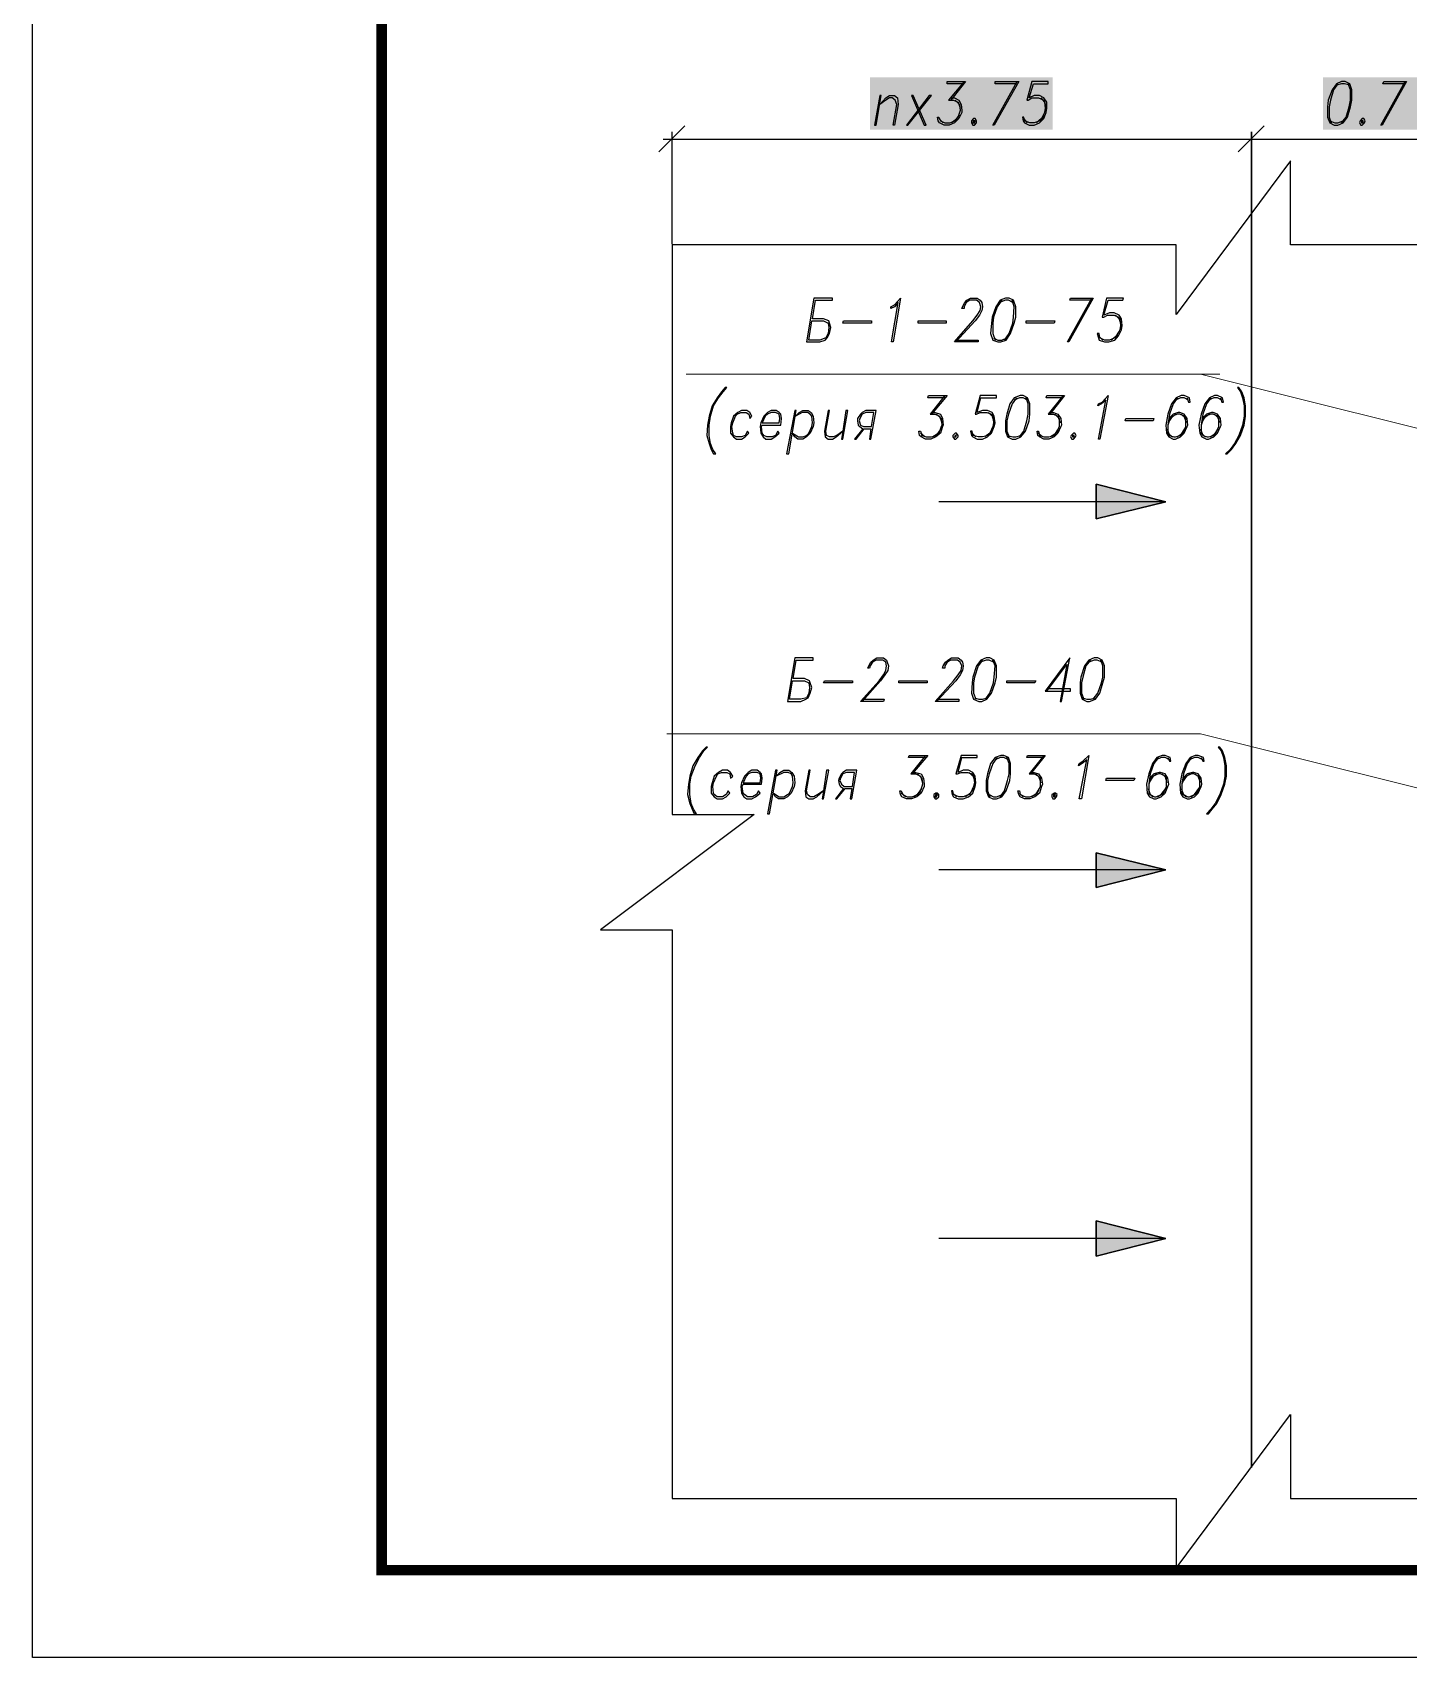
# Model space of a CAD drawing. Header units: millimetres. Extents: x 4241 to 6572, y 870 to 1291.
# Drawn here: x 4819.1 to 4897.9, y 870.7 to 963.8 of the extents above; entities that cross this region are included whole.
import ezdxf
from ezdxf.enums import TextEntityAlignment as Align

# ---------------------------------------------------------------- set-up
doc = ezdxf.new("R2010")
doc.units = ezdxf.units.MM
doc.layers.add('_Штамп_рамка', color=7, linetype='Continuous')
doc.layers.add('PDF _0', color=7, linetype='Continuous')
doc.styles.add('Romans_2.5', font='romans.shx', dxfattribs={"width": 0.75, "height": 2.5})

# ---------------------------------------------------------------- blocks, each defined once
blk = doc.blocks.new('*U779')
blk.add_lwpolyline([(0, 0), (0, 420), (1189, 420), (1189, 0), (0, 0)])
at = {"const_width": 0.6}
blk.add_lwpolyline([(20, 5), (20, 415), (1184, 415), (1184, 5), (20, 5)], dxfattribs=at)
at = {"style": 'Romans_2.5', "width": 0.75}
blk.add_attdef('ФОРМАТ', text='', height=2.5, dxfattribs=at).set_placement((1149, 2.5), align=Align.MIDDLE_LEFT)

msp = doc.modelspace()

# ---------------------------------------------------------------- linework, layer by layer
at = {"layer": 'PDF _0', "color": 5, "lineweight": 25}
for points in [[(4867.3791, 958.4601), (4867.6754, 960.1535), (4867.5907, 960.1535), (4867.2944, 958.4601)], [(4868.4374, 958.4601), (4868.3528, 958.4601), (4868.5644, 959.6454), (4868.4798, 959.8995), (4868.3104, 960.0265), (4868.1411, 960.0265), (4867.9294, 959.8995), (4867.5907, 959.6454), (4867.9294, 960.0265), (4868.1411, 960.1535), (4868.4374, 960.1535), (4868.6068, 960.0265), (4868.6491, 959.6454)], [(4869.1148, 958.4601), (4869.1994, 958.4601), (4870.5542, 960.1535), (4870.4272, 960.1535)], [(4870.2578, 958.4601), (4869.4958, 960.1535), (4869.4111, 960.1535), (4870.1308, 958.4601)], [(4894.05, 960.9578), (4893.7536, 960.8308), (4893.4996, 960.4921), (4893.288, 959.8995), (4893.2456, 959.5184), (4893.2456, 958.9258), (4893.3726, 958.5871), (4893.6266, 958.4601), (4893.8383, 958.4601), (4894.1346, 958.5871), (4894.3887, 958.9258), (4894.558, 959.5184), (4894.6427, 959.8995), (4894.6427, 960.4921), (4894.5157, 960.8308), (4894.2617, 960.9578)], [(4872.9672, 958.8411), (4872.8402, 958.7141), (4872.8402, 958.5871), (4872.9249, 958.4601), (4873.0096, 958.4601), (4873.1366, 958.5871), (4873.1366, 958.7141), (4873.0519, 958.8411)], [(4872.9672, 958.7141), (4872.9249, 958.5871), (4873.0096, 958.5871), (4873.0519, 958.7141)], [(4888.1231, 956.936), (4889.6048, 958.4177)], [(4895.2354, 958.8411), (4895.1083, 958.7141), (4895.066, 958.5871), (4895.1507, 958.4601), (4895.2354, 958.4601), (4895.3624, 958.5871), (4895.4047, 958.7141), (4895.32, 958.8411)], [(4895.193, 958.7141), (4895.193, 958.5871), (4895.2777, 958.5871), (4895.2777, 958.7141)], [(4888.8851, 958.0791), (4888.8851, 953.4222)]]:
    msp.add_lwpolyline(points, close=True, dxfattribs=at)
for points in [[(4872.3746, 960.8308), (4871.4432, 960.8308), (4871.4432, 960.9578), (4872.5016, 960.9578), (4871.6549, 959.8995)], [(4872.4169, 960.9578), (4871.5279, 959.8995), (4871.8242, 959.8995), (4872.0782, 959.7725), (4872.2052, 959.4338)], [(4875.4227, 960.8308), (4874.195, 960.8308), (4874.195, 960.9578), (4875.5497, 960.9578), (4874.1526, 958.4601), (4874.068, 958.4601), (4875.465, 960.9578)], [(4877.0314, 959.0528), (4876.7774, 958.7141), (4876.4387, 958.5871), (4876.1847, 958.5871), (4875.8883, 958.7141), (4875.846, 958.9258), (4875.7613, 958.9258), (4875.8037, 958.7141), (4875.8883, 958.5871), (4876.1424, 958.4601), (4876.4387, 958.4601), (4876.735, 958.5871), (4876.9891, 958.8411), (4877.1161, 959.1798), (4877.1584, 959.4338), (4877.1584, 959.7725), (4876.9891, 960.0265), (4876.735, 960.1535), (4876.4387, 960.1535), (4876.1424, 960.0265), (4876.3964, 960.8308), (4877.2431, 960.8308), (4877.2431, 960.9578), (4876.3117, 960.9578), (4876.0154, 959.8995), (4876.1, 959.8995), (4876.3117, 960.0265), (4876.6927, 960.0265), (4876.9891, 959.8995), (4877.1161, 959.5184)], [(4893.8383, 960.8308), (4893.5843, 960.4921), (4893.415, 959.8995), (4893.3303, 959.5184), (4893.3303, 958.9258), (4893.4573, 958.5871)], [(4894.5157, 960.7462), (4894.2193, 960.8308), (4894.05, 960.8308), (4893.7536, 960.7462)], [(4894.05, 958.5871), (4894.304, 958.9258), (4894.4733, 959.5184), (4894.558, 959.8995), (4894.558, 960.4921), (4894.431, 960.8308)], [(4897.6484, 960.8308), (4896.4207, 960.8308), (4896.4631, 960.9578), (4897.7754, 960.9578), (4896.3784, 958.4601), (4896.2937, 958.4601), (4897.6908, 960.9578)], [(4871.6549, 960.0265), (4871.8665, 960.0265), (4872.1206, 959.8995), (4872.2476, 959.6454), (4872.2899, 959.3068), (4872.2899, 959.1798), (4872.1206, 958.8411), (4871.8665, 958.5871), (4871.5702, 958.4601), (4871.2739, 958.4601), (4871.0198, 958.5871), (4870.9352, 958.7141), (4870.8928, 958.9258), (4870.9775, 958.9258), (4871.0622, 958.7141), (4871.3162, 958.5871), (4871.6125, 958.5871), (4871.9089, 958.7141), (4872.1629, 959.0528)], [(4871.9089, 959.8995), (4872.1629, 959.6454), (4872.2052, 959.3068), (4872.1629, 959.1798), (4872.0359, 958.8411), (4871.6972, 958.5871)], [(4876.8197, 960.0265), (4877.0314, 959.7725), (4877.0737, 959.4338), (4877.0314, 959.1798), (4876.862, 958.8411), (4876.5657, 958.5871)], [(4856.4143, 958.4177), (4854.9326, 956.936)], [(4871.2315, 958.5871), (4870.9775, 958.8411)], [(4876.0577, 958.5871), (4875.846, 958.8411)], [(4893.3726, 958.7141), (4893.669, 958.5871), (4893.8383, 958.5871), (4894.1346, 958.7141)], [(4855.1866, 957.6557), (4889.3508, 957.6557)], [(4855.6946, 951.6442), (4855.6946, 958.0791)], [(4888.3771, 957.6557), (4904.3797, 957.6557)]]:
    msp.add_lwpolyline(points, dxfattribs=at)
at = {"layer": 'PDF _0', "lineweight": 25}
for points in [[(5039.978, 951.6018), (4891.1289, 951.6018), (4891.1289, 956.428), (4884.567, 947.6224), (4884.567, 951.6018), (4855.6946, 951.6018), (4855.6946, 918.9617), (4860.3938, 918.9617), (4851.5882, 912.3575), (4855.6946, 912.3575), (4855.6946, 879.7597), (4884.567, 879.7597), (4884.567, 875.7802), (4891.1289, 884.5858), (4891.1289, 879.7597), (5039.978, 879.7597), (5039.978, 912.3575), (5035.9139, 912.3575), (5044.6772, 918.9617), (5039.978, 918.9617)], [(4863.9076, 948.4267), (4864.8813, 948.4267), (4864.8813, 948.5537), (4863.8229, 948.5537), (4863.3996, 946.056), (4864.1616, 946.056), (4864.458, 946.1406), (4864.585, 946.2677), (4864.712, 946.5217), (4864.7966, 946.8603), (4864.712, 947.1143), (4864.6696, 947.2414), (4864.3733, 947.3684), (4863.7383, 947.3684)], [(4868.3528, 946.056), (4868.2681, 946.056), (4868.6491, 948.2997), (4868.4374, 948.0457), (4868.2257, 947.961), (4868.2257, 948.0457), (4868.4374, 948.1727), (4868.7761, 948.5537)], [(4874.7876, 948.5537), (4874.4913, 948.4267), (4874.2373, 948.0457), (4874.0256, 947.453), (4873.9833, 947.1143), (4873.9409, 946.5217), (4874.068, 946.1406), (4874.3643, 946.056), (4874.5336, 946.056), (4874.83, 946.1406), (4875.084, 946.5217), (4875.2957, 947.1143), (4875.3803, 947.453), (4875.3803, 948.0457), (4875.2533, 948.4267), (4874.9993, 948.5537)], [(4863.6959, 947.2414), (4864.3733, 947.2414), (4864.6273, 947.1143), (4864.6696, 946.8603), (4864.6273, 946.5217), (4864.5003, 946.2677), (4864.1616, 946.1406), (4863.5266, 946.1406)], [(4867.125, 947.1143), (4865.474, 947.1143), (4865.5163, 947.2414), (4867.125, 947.2414)], [(4871.4009, 947.1143), (4869.7921, 947.1143), (4869.7921, 947.2414), (4871.4009, 947.2414)], [(4877.5817, 947.1143), (4875.973, 947.1143), (4875.973, 947.2414), (4877.6241, 947.2414)], [(4858.1924, 939.6211), (4858.0231, 939.8751), (4857.8961, 940.2138), (4857.8114, 940.6795), (4857.8114, 941.2721), (4857.8961, 941.7802), (4858.0654, 942.3728), (4858.3617, 942.8385), (4858.6157, 943.1772), (4858.8274, 943.4312), (4858.7428, 943.4312), (4858.5311, 943.1772), (4858.2771, 942.8385), (4857.9807, 942.3728), (4857.8114, 941.7802), (4857.7267, 941.2721), (4857.6844, 940.6795), (4857.8114, 940.2138), (4857.9384, 939.8751), (4858.0654, 939.6211)], [(4887.4881, 939.6211), (4887.7421, 939.8751), (4887.9961, 940.2138), (4888.2501, 940.6795), (4888.4618, 941.2721), (4888.5465, 941.7802), (4888.5465, 942.3728), (4888.4618, 942.8385), (4888.3348, 943.1772), (4888.1654, 943.4312), (4888.0808, 943.4312), (4888.2501, 943.1772), (4888.3771, 942.8385), (4888.4618, 942.3728), (4888.4618, 941.7802), (4888.3771, 941.2721), (4888.1654, 940.6795), (4887.9114, 940.2138), (4887.6574, 939.8751), (4887.4034, 939.6211)], [(4875.6343, 942.9655), (4875.2957, 942.8385), (4875.0417, 942.4999), (4874.8723, 941.9072), (4874.7876, 941.5262), (4874.7876, 940.9335), (4874.9146, 940.5948), (4875.1687, 940.4678), (4875.3803, 940.4678), (4875.6767, 940.5948), (4875.9307, 940.9335), (4876.1424, 941.5262), (4876.1847, 941.9072), (4876.1847, 942.4999), (4876.0577, 942.8385), (4875.8037, 942.9655)], [(4880.2065, 940.4678), (4880.1218, 940.4678), (4880.5452, 942.7115), (4880.2912, 942.4999), (4880.0795, 942.3728), (4880.1218, 942.4999), (4880.3335, 942.5845), (4880.6722, 942.9655)], [(4860.0975, 940.8065), (4860.0128, 940.9335), (4859.8858, 940.6795), (4859.6741, 940.5948), (4859.3778, 940.5948), (4859.2084, 940.6795), (4859.1661, 940.8065), (4859.1238, 941.1875), (4859.1661, 941.3991), (4859.3354, 941.7802), (4859.4201, 941.9072), (4859.6318, 941.9918), (4859.9281, 941.9918), (4860.0975, 941.9072), (4860.1398, 941.6532), (4860.2668, 941.7802), (4860.1398, 941.9918), (4859.9705, 942.1188), (4859.6741, 942.1188), (4859.4624, 941.9918), (4859.2084, 941.7802), (4859.0814, 941.3991), (4859.0391, 941.1875), (4859.0391, 940.8065), (4859.2084, 940.5948), (4859.3778, 940.4678), (4859.6741, 940.4678), (4859.8858, 940.5948)], [(4860.8595, 941.2721), (4861.9179, 941.2721), (4861.9602, 941.6532), (4861.9179, 941.9072), (4861.8332, 941.9918), (4861.6639, 942.1188), (4861.3675, 942.1188), (4861.1558, 941.9918), (4860.9442, 941.7802), (4860.7748, 941.3991), (4860.7325, 941.1875), (4860.7748, 940.8065), (4860.9018, 940.5948), (4861.0712, 940.4678), (4861.3675, 940.4678), (4861.5792, 940.5948), (4861.8332, 940.8065), (4861.7485, 940.9335), (4861.6215, 940.6795), (4861.4098, 940.5948), (4861.1135, 940.5948), (4860.9442, 940.6795), (4860.8595, 940.8065), (4860.8172, 941.1875)], [(4861.8332, 941.3991), (4861.8755, 941.6532), (4861.8332, 941.9072), (4861.6215, 941.9918), (4861.3675, 941.9918), (4861.1558, 941.9072), (4861.0288, 941.7802), (4860.8595, 941.3991)], [(4862.3835, 939.6211), (4862.8069, 942.1188), (4862.7222, 942.1188), (4862.2565, 939.6211)], [(4862.5952, 940.8065), (4862.9339, 940.5948), (4863.1879, 940.5948), (4863.3996, 940.6795), (4863.5266, 940.8065), (4863.6959, 941.1875), (4863.7383, 941.3991), (4863.6959, 941.7802), (4863.6113, 941.9072), (4863.4419, 941.9918), (4863.1456, 941.9918), (4862.7646, 941.7802), (4862.9762, 941.9918), (4863.1879, 942.1188), (4863.4843, 942.1188), (4863.6536, 941.9918), (4863.7806, 941.7802), (4863.8229, 941.3991), (4863.7806, 941.1875), (4863.6113, 940.8065), (4863.3996, 940.5948), (4863.1879, 940.4678), (4862.8916, 940.4678), (4862.7222, 940.5948)], [(4865.474, 940.9335), (4865.1353, 940.6795), (4864.9236, 940.5948), (4864.712, 940.5948), (4864.5426, 940.6795), (4864.5003, 940.9335), (4864.712, 942.1188), (4864.6273, 942.1188), (4864.4156, 940.9335), (4864.458, 940.5948), (4864.6273, 940.4678), (4864.8813, 940.4678), (4865.093, 940.5948), (4865.474, 940.9335), (4865.3893, 940.4678), (4865.474, 940.4678), (4865.7703, 942.1188), (4865.6433, 942.1188)], [(4866.7017, 941.0605), (4867.0827, 941.0605), (4866.998, 940.4678), (4867.0827, 940.4678), (4867.3791, 942.1188), (4866.7864, 942.1188), (4866.5747, 941.9918), (4866.49, 941.9072), (4866.3207, 941.6532), (4866.3207, 941.5262), (4866.363, 941.2721), (4866.4477, 941.1875), (4866.617, 941.0605), (4866.1513, 940.4678), (4866.236, 940.4678)], [(4867.125, 941.1875), (4867.252, 941.9918), (4866.7864, 941.9918), (4866.5747, 941.9072), (4866.4477, 941.6532), (4866.4054, 941.5262), (4866.49, 941.2721), (4866.6594, 941.1875)], [(4883.2546, 941.5262), (4881.6459, 941.5262), (4881.6882, 941.6532), (4883.2969, 941.6532)], [(4871.9089, 940.8065), (4871.7819, 940.6795), (4871.7819, 940.5948), (4871.8665, 940.4678), (4871.9512, 940.4678), (4872.0782, 940.5948), (4872.0782, 940.6795), (4871.9935, 940.8065)], [(4871.9089, 940.6795), (4871.8665, 940.5948), (4871.9512, 940.5948), (4871.9935, 940.6795)], [(4878.6824, 940.8065), (4878.5554, 940.6795), (4878.5131, 940.5948), (4878.5978, 940.4678), (4878.6824, 940.4678), (4878.8094, 940.5948), (4878.8518, 940.6795), (4878.7671, 940.8065)], [(4878.6401, 940.6795), (4878.6401, 940.5948), (4878.7248, 940.5948), (4878.7248, 940.6795)], [(4883.9743, 936.8693), (4879.9948, 937.8854), (4879.9948, 935.8956)], [(4862.8069, 927.8097), (4863.7806, 927.8097), (4863.7806, 927.9367), (4862.7222, 927.9367), (4862.2989, 925.4389), (4863.0609, 925.4389), (4863.3572, 925.5659), (4863.4843, 925.6506), (4863.6113, 925.9046), (4863.6959, 926.2433), (4863.6113, 926.4973), (4863.5689, 926.6243), (4863.2726, 926.7513), (4862.6376, 926.7513)], [(4873.6869, 927.9367), (4873.3906, 927.8097), (4873.1366, 927.471), (4872.9249, 926.836), (4872.8826, 926.4973), (4872.8402, 925.9046), (4872.9672, 925.5659), (4873.2636, 925.4389), (4873.4329, 925.4389), (4873.7293, 925.5659), (4873.9833, 925.9046), (4874.195, 926.4973), (4874.2796, 926.836), (4874.2796, 927.471), (4874.1526, 927.8097), (4873.8986, 927.9367)], [(4879.8678, 927.9367), (4879.5715, 927.8097), (4879.3175, 927.471), (4879.1058, 926.836), (4879.0635, 926.4973), (4879.0635, 925.9046), (4879.1905, 925.5659), (4879.4445, 925.4389), (4879.6138, 925.4389), (4879.9525, 925.5659), (4880.2065, 925.9046), (4880.3758, 926.4973), (4880.4605, 926.836), (4880.4605, 927.471), (4880.3335, 927.8097), (4880.0795, 927.9367)], [(4862.5952, 926.6243), (4863.2726, 926.6243), (4863.5266, 926.4973), (4863.5689, 926.2433), (4863.5266, 925.9046), (4863.3996, 925.6506), (4863.0609, 925.5659), (4862.4259, 925.5659)], [(4866.0243, 926.4973), (4864.3733, 926.4973), (4864.4156, 926.6243), (4866.0243, 926.6243)], [(4870.3002, 926.4973), (4868.6914, 926.4973), (4868.6914, 926.6243), (4870.3002, 926.6243)], [(4876.481, 926.4973), (4874.8723, 926.4973), (4874.8723, 926.6243), (4876.5234, 926.6243)], [(4857.0917, 919.004), (4856.9224, 919.258), (4856.7954, 919.5967), (4856.7107, 920.1047), (4856.7107, 920.6974), (4856.7954, 921.1631), (4857.007, 921.7558), (4857.261, 922.2215), (4857.515, 922.6025), (4857.7267, 922.8142), (4857.642, 922.8142), (4857.4304, 922.6025), (4857.1764, 922.2215), (4856.88, 921.7558), (4856.7107, 921.1631), (4856.626, 920.6974), (4856.5837, 920.1047), (4856.7107, 919.5967), (4856.8377, 919.258), (4856.9647, 919.004)], [(4874.5336, 922.3485), (4874.195, 922.2215), (4873.9409, 921.8828), (4873.7716, 921.2901), (4873.6869, 920.9091), (4873.6869, 920.3164), (4873.8139, 919.9777), (4874.068, 919.8507), (4874.2796, 919.8507), (4874.576, 919.9777), (4874.83, 920.3164), (4875.0417, 920.9091), (4875.084, 921.2901), (4875.084, 921.8828), (4874.957, 922.2215), (4874.703, 922.3485)], [(4879.1481, 919.8507), (4879.0211, 919.8507), (4879.4445, 922.0945), (4879.1905, 921.8828), (4878.9788, 921.7558), (4879.0211, 921.8828), (4879.2328, 922.0098), (4879.5715, 922.3485)], [(4886.4297, 919.004), (4886.6414, 919.258), (4886.8954, 919.5967), (4887.1494, 920.1047), (4887.3611, 920.6974), (4887.4457, 921.1631), (4887.4457, 921.7558), (4887.3611, 922.2215), (4887.2341, 922.6025), (4887.0647, 922.8142), (4886.9801, 922.8142), (4887.1494, 922.6025), (4887.2764, 922.2215), (4887.3611, 921.7558), (4887.3611, 921.1631), (4887.2764, 920.6974), (4887.0647, 920.1047), (4886.8107, 919.5967), (4886.5567, 919.258), (4886.3027, 919.004)], [(4858.9968, 920.1894), (4858.9121, 920.3164), (4858.7851, 920.1047), (4858.5734, 919.9777), (4858.2771, 919.9777), (4858.1077, 920.1047), (4858.0654, 920.1894), (4858.0231, 920.5704), (4858.0654, 920.7821), (4858.2347, 921.1631), (4858.3194, 921.2901), (4858.5311, 921.3748), (4858.8274, 921.3748), (4858.9968, 921.2901), (4859.0391, 921.0361), (4859.1661, 921.1631), (4859.0391, 921.3748), (4858.8698, 921.5018), (4858.5734, 921.5018), (4858.3617, 921.3748), (4858.1077, 921.1631), (4857.9807, 920.7821), (4857.9384, 920.5704), (4857.9384, 920.1894), (4858.1077, 919.9777), (4858.2771, 919.8507), (4858.5734, 919.8507), (4858.7851, 919.9777)], [(4859.7588, 920.6974), (4860.8172, 920.6974), (4860.8595, 921.0361), (4860.8172, 921.2901), (4860.7325, 921.3748), (4860.5631, 921.5018), (4860.2668, 921.5018), (4860.0551, 921.3748), (4859.8435, 921.1631), (4859.6741, 920.7821), (4859.6318, 920.5704), (4859.6741, 920.1894), (4859.8011, 919.9777), (4859.9705, 919.8507), (4860.2668, 919.8507), (4860.4785, 919.9777), (4860.7325, 920.1894), (4860.6478, 920.3164), (4860.5208, 920.1047), (4860.3091, 919.9777), (4860.0128, 919.9777), (4859.8435, 920.1047), (4859.7588, 920.1894), (4859.7165, 920.5704)], [(4860.7325, 920.7821), (4860.7748, 921.0361), (4860.7325, 921.2901), (4860.5631, 921.3748), (4860.2668, 921.3748), (4860.0551, 921.2901), (4859.9281, 921.1631), (4859.7588, 920.7821)], [(4861.2828, 919.004), (4861.7062, 921.5018), (4861.6215, 921.5018), (4861.1558, 919.004)], [(4861.4945, 920.1894), (4861.8332, 919.9777), (4862.0872, 919.9777), (4862.2989, 920.1047), (4862.4259, 920.1894), (4862.5952, 920.5704), (4862.6376, 920.7821), (4862.5952, 921.1631), (4862.5106, 921.2901), (4862.3412, 921.3748), (4862.0872, 921.3748), (4861.6639, 921.1631), (4861.8755, 921.3748), (4862.0872, 921.5018), (4862.3835, 921.5018), (4862.5529, 921.3748), (4862.6799, 921.1631), (4862.7222, 920.7821), (4862.6799, 920.5704), (4862.5106, 920.1894), (4862.2989, 919.9777), (4862.0872, 919.8507), (4861.7909, 919.8507), (4861.6215, 919.9777)], [(4864.3733, 920.3164), (4864.0346, 920.1047), (4863.8229, 919.9777), (4863.6113, 919.9777), (4863.4419, 920.1047), (4863.3996, 920.3164), (4863.6113, 921.5018), (4863.5266, 921.5018), (4863.3149, 920.3164), (4863.3572, 919.9777), (4863.5266, 919.8507), (4863.7806, 919.8507), (4863.9923, 919.9777), (4864.3733, 920.3164), (4864.2886, 919.8507), (4864.3733, 919.8507), (4864.6696, 921.5018), (4864.5426, 921.5018)], [(4865.601, 920.4434), (4865.982, 920.4434), (4865.8973, 919.8507), (4865.982, 919.8507), (4866.2783, 921.5018), (4865.6857, 921.5018), (4865.474, 921.3748), (4865.3893, 921.2901), (4865.2623, 921.0361), (4865.22, 920.9091), (4865.2623, 920.6974), (4865.347, 920.5704), (4865.5163, 920.4434), (4865.0506, 919.8507), (4865.1353, 919.8507)], [(4866.0243, 920.5704), (4866.1513, 921.3748), (4865.6857, 921.3748), (4865.474, 921.2901), (4865.347, 921.0361), (4865.3046, 920.9091), (4865.3893, 920.6974), (4865.5587, 920.5704)], [(4882.1539, 920.9091), (4880.5452, 920.9091), (4880.5875, 921.0361), (4882.1962, 921.0361)], [(4870.8082, 920.1894), (4870.6812, 920.1047), (4870.6812, 919.9777), (4870.7658, 919.8507), (4870.8505, 919.8507), (4870.9775, 919.9777), (4870.9775, 920.1047), (4870.8928, 920.1894)], [(4870.8082, 920.1047), (4870.7658, 919.9777), (4870.8505, 919.9777), (4870.8928, 920.1047)], [(4877.5817, 920.1894), (4877.4547, 920.1047), (4877.4547, 919.9777), (4877.4971, 919.8507), (4877.6241, 919.8507), (4877.7087, 919.9777), (4877.7511, 920.1047), (4877.6664, 920.1894)], [(4877.5394, 920.1047), (4877.5394, 919.9777), (4877.6241, 919.9777), (4877.6664, 920.1047)], [(4883.9743, 915.7866), (4879.9948, 916.7603), (4879.9948, 914.7706)], [(4883.9743, 894.6615), (4879.9948, 895.6776), (4879.9948, 893.6455)]]:
    msp.add_lwpolyline(points, close=True, dxfattribs=at)
at = {"layer": 'PDF _0', "lineweight": 30}
msp.add_lwpolyline([(4888.8851, 953.3799), (4888.8851, 881.5377)], dxfattribs=at)
at = {"layer": 'PDF _0', "lineweight": 25}
for points in [[(4871.9935, 946.1406), (4873.2213, 946.1406), (4873.2213, 946.056), (4871.8665, 946.056), (4872.9249, 947.2414), (4873.1789, 947.58), (4873.3483, 947.834), (4873.3906, 948.0457), (4873.3059, 948.2997), (4873.1366, 948.4267), (4872.7556, 948.4267), (4872.5439, 948.2997), (4872.4169, 948.0457), (4872.4169, 947.961), (4872.2899, 947.961), (4872.3322, 948.0457), (4872.4592, 948.2997), (4872.5862, 948.4267), (4872.7979, 948.5537), (4873.1789, 948.5537), (4873.3483, 948.4267), (4873.4329, 948.2997), (4873.4753, 948.0457), (4873.4329, 947.834), (4873.3059, 947.58), (4873.0519, 947.2414), (4871.9512, 946.056)], [(4874.576, 948.4267), (4874.322, 948.0457), (4874.1103, 947.453), (4874.068, 947.1143), (4874.068, 946.5217), (4874.195, 946.1406)], [(4875.211, 948.2997), (4874.957, 948.4267), (4874.7876, 948.4267), (4874.449, 948.2997)], [(4874.7453, 946.1406), (4874.9993, 946.5217), (4875.211, 947.1143), (4875.2533, 947.453), (4875.2957, 948.0457), (4875.1687, 948.4267)], [(4879.7408, 948.4267), (4878.4708, 948.4267), (4878.5131, 948.5537), (4879.8255, 948.5537), (4878.4284, 946.056), (4878.3438, 946.056), (4879.7408, 948.5537)], [(4881.3072, 946.6487), (4881.0532, 946.2677), (4880.7568, 946.1406), (4880.4605, 946.1406), (4880.2065, 946.2677), (4880.1642, 946.5217), (4880.0372, 946.5217), (4880.1218, 946.2677), (4880.1642, 946.1406), (4880.4605, 946.056), (4880.7145, 946.056), (4881.0532, 946.1406), (4881.2649, 946.3947), (4881.4342, 946.7333), (4881.4765, 946.9873), (4881.4342, 947.3684), (4881.3072, 947.58), (4881.0109, 947.707), (4880.7568, 947.707), (4880.4182, 947.58), (4880.6722, 948.4267), (4881.5189, 948.4267), (4881.5612, 948.5537), (4880.5875, 948.5537), (4880.3335, 947.453), (4880.4182, 947.453), (4880.6298, 947.58), (4881.0109, 947.58), (4881.2649, 947.453), (4881.3919, 947.1143)], [(4881.0955, 947.58), (4881.3495, 947.3684), (4881.3919, 946.9873), (4881.3495, 946.7333), (4881.1802, 946.3947), (4880.8415, 946.1406)], [(4874.1103, 946.2677), (4874.3643, 946.1406), (4874.576, 946.1406), (4874.8723, 946.2677)], [(4880.3758, 946.1406), (4880.1218, 946.3947)], [(4871.3162, 942.8385), (4870.3425, 942.8385), (4870.3848, 942.9655), (4871.4432, 942.9655), (4870.5542, 941.9072)], [(4871.3162, 942.9655), (4870.4695, 941.9072), (4870.7658, 941.9072), (4871.0198, 941.7802), (4871.1468, 941.3991)], [(4874.0256, 941.0605), (4873.8139, 940.6795), (4873.4753, 940.5948), (4873.2213, 940.5948), (4872.9249, 940.6795), (4872.8826, 940.9335), (4872.7979, 940.9335), (4872.8402, 940.6795), (4872.9249, 940.5948), (4873.1789, 940.4678), (4873.4753, 940.4678), (4873.7716, 940.5948), (4873.9833, 940.8065), (4874.1526, 941.1875), (4874.195, 941.3991), (4874.1526, 941.7802), (4874.0256, 941.9918), (4873.7716, 942.1188), (4873.4753, 942.1188), (4873.1789, 941.9918), (4873.3906, 942.8385), (4874.2796, 942.8385), (4874.2796, 942.9655), (4873.3483, 942.9655), (4873.0519, 941.9072), (4873.1366, 941.9072), (4873.3483, 941.9918), (4873.7293, 941.9918), (4873.9833, 941.9072), (4874.1103, 941.5262)], [(4875.4227, 942.8385), (4875.1687, 942.4999), (4874.957, 941.9072), (4874.8723, 941.5262), (4874.8723, 940.9335), (4874.9993, 940.5948)], [(4876.0577, 942.7115), (4875.8037, 942.8385), (4875.592, 942.8385), (4875.2957, 942.7115)], [(4875.592, 940.5948), (4875.846, 940.9335), (4876.0154, 941.5262), (4876.1, 941.9072), (4876.1, 942.4999), (4875.973, 942.8385)], [(4878.0898, 942.8385), (4877.1161, 942.8385), (4877.1584, 942.9655), (4878.1744, 942.9655), (4877.3277, 941.9072)], [(4878.0898, 942.9655), (4877.2431, 941.9072), (4877.5394, 941.9072), (4877.7934, 941.7802), (4877.9204, 941.3991)], [(4885.202, 942.8385), (4885.2867, 942.5845), (4885.3713, 942.5845), (4885.329, 942.8385), (4885.0327, 942.9655), (4884.8633, 942.9655), (4884.567, 942.8385), (4884.313, 942.4999), (4884.1013, 941.9072), (4883.9743, 941.2721), (4884.0166, 940.8065), (4884.1436, 940.5948), (4884.3976, 940.4678), (4884.5246, 940.4678), (4884.821, 940.5948), (4885.0327, 940.8065), (4885.202, 941.1875), (4885.2443, 941.2721), (4885.202, 941.6532), (4885.0327, 941.9072), (4884.7787, 941.9918), (4884.694, 941.9918), (4884.3976, 941.9072), (4884.1436, 941.6532)], [(4884.6517, 942.8385), (4884.3976, 942.4999), (4884.186, 941.9072), (4884.1013, 941.2721), (4884.1013, 940.8065), (4884.3553, 940.5948)], [(4885.2867, 942.7115), (4885.0327, 942.8385), (4884.821, 942.8385), (4884.5246, 942.7115)], [(4887.1071, 942.8385), (4887.1917, 942.5845), (4887.2764, 942.5845), (4887.2341, 942.8385), (4886.9377, 942.9655), (4886.7684, 942.9655), (4886.472, 942.8385), (4886.218, 942.4999), (4886.0064, 941.9072), (4885.8794, 941.2721), (4885.9217, 940.8065), (4886.0487, 940.5948), (4886.3027, 940.4678), (4886.4297, 940.4678), (4886.7261, 940.5948), (4886.9377, 940.8065), (4887.1071, 941.1875), (4887.1494, 941.2721), (4887.1071, 941.6532), (4886.9377, 941.9072), (4886.6837, 941.9918), (4886.5991, 941.9918), (4886.3027, 941.9072), (4886.0487, 941.6532)], [(4886.5567, 942.8385), (4886.3027, 942.4999), (4886.091, 941.9072), (4886.0064, 941.2721), (4886.0064, 940.8065), (4886.2604, 940.5948)], [(4887.1917, 942.7115), (4886.9377, 942.8385), (4886.7261, 942.8385), (4886.4297, 942.7115)], [(4870.5965, 941.9918), (4870.7658, 941.9918), (4871.0622, 941.9072), (4871.1892, 941.6532), (4871.2315, 941.2721), (4871.1892, 941.1875), (4871.0622, 940.8065), (4870.8082, 940.5948), (4870.5118, 940.4678), (4870.2155, 940.4678), (4869.9615, 940.5948), (4869.8768, 940.6795), (4869.8345, 940.9335), (4869.9191, 940.9335), (4870.0038, 940.6795), (4870.2578, 940.5948), (4870.5542, 940.5948), (4870.8505, 940.6795), (4871.1045, 941.0605)], [(4870.8505, 941.9072), (4871.1045, 941.6532), (4871.1468, 941.2721), (4871.1045, 941.1875), (4870.9775, 940.8065), (4870.6388, 940.5948)], [(4873.8139, 941.9918), (4874.068, 941.7802), (4874.1103, 941.3991), (4874.068, 941.1875), (4873.8986, 940.8065), (4873.6023, 940.5948)], [(4877.3701, 941.9918), (4877.5394, 941.9918), (4877.7934, 941.9072), (4877.9628, 941.6532), (4878.0051, 941.2721), (4877.9628, 941.1875), (4877.7934, 940.8065), (4877.5817, 940.5948), (4877.2854, 940.4678), (4876.9891, 940.4678), (4876.735, 940.5948), (4876.6504, 940.6795), (4876.608, 940.9335), (4876.6927, 940.9335), (4876.735, 940.6795), (4876.9891, 940.5948), (4877.2854, 940.5948), (4877.5817, 940.6795), (4877.8357, 941.0605)], [(4877.6241, 941.9072), (4877.8781, 941.6532), (4877.8781, 941.2721), (4877.8781, 941.1875), (4877.7087, 940.8065), (4877.3701, 940.5948)], [(4885.1597, 941.3991), (4885.0327, 941.7802), (4884.7787, 941.9072), (4884.6517, 941.9072), (4884.3553, 941.7802), (4884.1013, 941.3991)], [(4884.567, 941.9072), (4884.2283, 941.6532), (4884.1013, 941.2721)], [(4884.6093, 940.5948), (4884.948, 940.8065), (4885.1173, 941.1875), (4885.1173, 941.2721), (4885.1173, 941.6532), (4884.8633, 941.9072)], [(4887.0647, 941.3991), (4886.9377, 941.7802), (4886.6837, 941.9072), (4886.5567, 941.9072), (4886.2604, 941.7802), (4886.0064, 941.3991)], [(4886.472, 941.9072), (4886.1334, 941.6532), (4886.0064, 941.2721)], [(4886.5144, 940.5948), (4886.8531, 940.8065), (4887.0224, 941.1875), (4887.0224, 941.2721), (4887.0224, 941.6532), (4886.7684, 941.9072)], [(4870.1731, 940.5948), (4869.9191, 940.8065)], [(4873.0943, 940.5948), (4872.8826, 940.8065)], [(4874.9146, 940.6795), (4875.211, 940.5948), (4875.3803, 940.5948), (4875.6767, 940.6795)], [(4876.9044, 940.5948), (4876.6504, 940.8065)], [(4884.059, 941.0605), (4884.186, 940.6795), (4884.44, 940.5948), (4884.5246, 940.5948), (4884.821, 940.6795), (4885.075, 941.0605)], [(4885.964, 941.0605), (4886.091, 940.6795), (4886.345, 940.5948), (4886.4297, 940.5948), (4886.7261, 940.6795), (4886.9801, 941.0605)], [(4879.9948, 935.8956), (4879.9948, 937.8854), (4883.9743, 936.8693), (4879.9948, 935.8956), (4879.9948, 937.8854), (4883.9743, 936.8693), (4870.9775, 936.8693)], [(4866.617, 925.5659), (4867.8447, 925.5659), (4867.8024, 925.4389), (4866.49, 925.4389), (4867.5484, 926.6243), (4867.8024, 926.963), (4867.9294, 927.217), (4867.9717, 927.471), (4867.9294, 927.6827), (4867.7601, 927.8097), (4867.3791, 927.8097), (4867.1674, 927.6827), (4867.0404, 927.471), (4866.998, 927.344), (4866.9134, 927.344), (4866.9557, 927.471), (4867.0827, 927.6827), (4867.2097, 927.8097), (4867.4214, 927.9367), (4867.8024, 927.9367), (4867.9717, 927.8097), (4868.0141, 927.6827), (4868.0987, 927.471), (4868.0564, 927.217), (4867.8871, 926.963), (4867.6331, 926.6243), (4866.5747, 925.4389)], [(4870.8928, 925.5659), (4872.1206, 925.5659), (4872.1206, 925.4389), (4870.7658, 925.4389), (4871.8242, 926.6243), (4872.0782, 926.963), (4872.2476, 927.217), (4872.2899, 927.471), (4872.2052, 927.6827), (4872.0359, 927.8097), (4871.6549, 927.8097), (4871.4432, 927.6827), (4871.3162, 927.471), (4871.3162, 927.344), (4871.1892, 927.344), (4871.2315, 927.471), (4871.3585, 927.6827), (4871.4855, 927.8097), (4871.6972, 927.9367), (4872.0782, 927.9367), (4872.2476, 927.8097), (4872.3322, 927.6827), (4872.3746, 927.471), (4872.3322, 927.217), (4872.2052, 926.963), (4871.9512, 926.6243), (4870.8505, 925.4389)], [(4873.4753, 927.8097), (4873.2213, 927.471), (4873.0096, 926.836), (4872.9672, 926.4973), (4872.9672, 925.9046), (4873.0943, 925.5659)], [(4874.1103, 927.6827), (4873.8563, 927.8097), (4873.6869, 927.8097), (4873.3483, 927.6827)], [(4873.6446, 925.5659), (4873.8986, 925.9046), (4874.1103, 926.4973), (4874.1526, 926.836), (4874.195, 927.471), (4874.068, 927.8097)], [(4877.1584, 926.0316), (4878.3014, 927.5557), (4877.9204, 925.4389), (4878.0051, 925.4389), (4878.4708, 927.9367), (4877.0737, 926.0316), (4878.5131, 926.0316), (4878.5131, 926.1586), (4877.2007, 926.1586)], [(4879.6561, 927.8097), (4879.4021, 927.471), (4879.2328, 926.836), (4879.1481, 926.4973), (4879.1481, 925.9046), (4879.2751, 925.5659)], [(4880.3335, 927.6827), (4880.0372, 927.8097), (4879.8678, 927.8097), (4879.5715, 927.6827)], [(4879.8255, 925.5659), (4880.0795, 925.9046), (4880.2912, 926.4973), (4880.3758, 926.836), (4880.3758, 927.471), (4880.2488, 927.8097)], [(4873.0096, 925.6506), (4873.2636, 925.5659), (4873.4753, 925.5659), (4873.7716, 925.6506)], [(4879.1905, 925.6506), (4879.4445, 925.5659), (4879.6561, 925.5659), (4879.9525, 925.6506)], [(4870.2155, 922.2215), (4869.2418, 922.2215), (4869.2841, 922.3485), (4870.3425, 922.3485), (4869.4535, 921.2901)], [(4870.2155, 922.3485), (4869.3688, 921.2901), (4869.6651, 921.2901), (4869.9191, 921.1631), (4870.0461, 920.7821)], [(4872.9672, 920.4434), (4872.7132, 920.1047), (4872.3746, 919.9777), (4872.1206, 919.9777), (4871.8242, 920.1047), (4871.7819, 920.3164), (4871.6972, 920.3164), (4871.7395, 920.1047), (4871.8242, 919.9777), (4872.0782, 919.8507), (4872.3746, 919.8507), (4872.6709, 919.9777), (4872.9249, 920.1894), (4873.0519, 920.5704), (4873.0943, 920.7821), (4873.0519, 921.1631), (4872.9249, 921.3748), (4872.6709, 921.5018), (4872.3746, 921.5018), (4872.0782, 921.3748), (4872.2899, 922.2215), (4873.1789, 922.2215), (4873.1789, 922.3485), (4872.2476, 922.3485), (4871.9512, 921.2901), (4872.0359, 921.2901), (4872.2476, 921.3748), (4872.6286, 921.3748), (4872.8826, 921.2901), (4873.0096, 920.9091)], [(4874.322, 922.2215), (4874.068, 921.8828), (4873.8563, 921.2901), (4873.7716, 920.9091), (4873.7716, 920.3164), (4873.8986, 919.9777)], [(4874.957, 922.0945), (4874.703, 922.2215), (4874.4913, 922.2215), (4874.195, 922.0945)], [(4874.4913, 919.9777), (4874.7453, 920.3164), (4874.9146, 920.9091), (4874.9993, 921.2901), (4874.9993, 921.8828), (4874.8723, 922.2215)], [(4876.9891, 922.2215), (4876.0154, 922.2215), (4876.0577, 922.3485), (4877.0737, 922.3485), (4876.227, 921.2901)], [(4876.9891, 922.3485), (4876.1424, 921.2901), (4876.4387, 921.2901), (4876.6927, 921.1631), (4876.8197, 920.7821)], [(4884.1013, 922.2215), (4884.186, 922.0098), (4884.2706, 922.0098), (4884.2283, 922.2215), (4883.932, 922.3485), (4883.7626, 922.3485), (4883.4663, 922.2215), (4883.2123, 921.8828), (4883.0006, 921.2901), (4882.8736, 920.6974), (4882.9159, 920.1894), (4883.0429, 919.9777), (4883.2969, 919.8507), (4883.4239, 919.8507), (4883.7203, 919.9777), (4883.932, 920.1894), (4884.1013, 920.5704), (4884.1436, 920.6974), (4884.1013, 921.0361), (4883.932, 921.2901), (4883.678, 921.3748), (4883.5933, 921.3748), (4883.2969, 921.2901), (4883.0429, 921.0361)], [(4883.5509, 922.2215), (4883.2969, 921.8828), (4883.0853, 921.2901), (4883.0006, 920.6974), (4883.0006, 920.1894), (4883.2546, 919.9777)], [(4884.186, 922.0945), (4883.932, 922.2215), (4883.7203, 922.2215), (4883.4239, 922.0945)], [(4886.0064, 922.2215), (4886.091, 922.0098), (4886.1757, 922.0098), (4886.1334, 922.2215), (4885.837, 922.3485), (4885.6677, 922.3485), (4885.3713, 922.2215), (4885.1173, 921.8828), (4884.9057, 921.2901), (4884.7787, 920.6974), (4884.821, 920.1894), (4884.948, 919.9777), (4885.202, 919.8507), (4885.329, 919.8507), (4885.6254, 919.9777), (4885.837, 920.1894), (4886.0064, 920.5704), (4886.0487, 920.6974), (4886.0064, 921.0361), (4885.837, 921.2901), (4885.583, 921.3748), (4885.4983, 921.3748), (4885.202, 921.2901), (4884.948, 921.0361)], [(4885.456, 922.2215), (4885.202, 921.8828), (4884.9903, 921.2901), (4884.9057, 920.6974), (4884.9057, 920.1894), (4885.1597, 919.9777)], [(4886.091, 922.0945), (4885.837, 922.2215), (4885.6254, 922.2215), (4885.329, 922.0945)], [(4869.4958, 921.3748), (4869.6651, 921.3748), (4869.9615, 921.2901), (4870.0885, 921.0361), (4870.1308, 920.6974), (4870.1308, 920.5704), (4869.9615, 920.1894), (4869.7075, 919.9777), (4869.4111, 919.8507), (4869.1148, 919.8507), (4868.8608, 919.9777), (4868.7761, 920.1047), (4868.7338, 920.3164), (4868.8184, 920.3164), (4868.9031, 920.1047), (4869.1571, 919.9777), (4869.4535, 919.9777), (4869.7498, 920.1047), (4870.0038, 920.4434)], [(4869.7498, 921.2901), (4870.0038, 921.0361), (4870.0461, 920.6974), (4870.0038, 920.5704), (4869.8768, 920.1894), (4869.5381, 919.9777)], [(4872.7132, 921.3748), (4872.9672, 921.1631), (4873.0096, 920.7821), (4872.9672, 920.5704), (4872.7979, 920.1894), (4872.5016, 919.9777)], [(4876.2694, 921.3748), (4876.4387, 921.3748), (4876.6927, 921.2901), (4876.862, 921.0361), (4876.9044, 920.6974), (4876.862, 920.5704), (4876.735, 920.1894), (4876.481, 919.9777), (4876.1847, 919.8507), (4875.8883, 919.8507), (4875.6343, 919.9777), (4875.5497, 920.1047), (4875.5073, 920.3164), (4875.592, 920.3164), (4875.6343, 920.1047), (4875.9307, 919.9777), (4876.1847, 919.9777), (4876.5234, 920.1047), (4876.735, 920.4434)], [(4876.5234, 921.2901), (4876.7774, 921.0361), (4876.7774, 920.6974), (4876.7774, 920.5704), (4876.608, 920.1894), (4876.3117, 919.9777)], [(4884.059, 920.7821), (4883.932, 921.1631), (4883.678, 921.2901), (4883.5509, 921.2901), (4883.2546, 921.1631), (4883.0006, 920.7821)], [(4883.4663, 921.2901), (4883.1276, 921.0361), (4883.0006, 920.6974)], [(4883.5086, 919.9777), (4883.8473, 920.1894), (4884.0166, 920.5704), (4884.0166, 920.6974), (4884.0166, 921.0361), (4883.7626, 921.2901)], [(4885.964, 920.7821), (4885.837, 921.1631), (4885.583, 921.2901), (4885.456, 921.2901), (4885.1597, 921.1631), (4884.9057, 920.7821)], [(4885.3713, 921.2901), (4885.0327, 921.0361), (4884.9057, 920.6974)], [(4885.4137, 919.9777), (4885.7524, 920.1894), (4885.9217, 920.5704), (4885.9217, 920.6974), (4885.9217, 921.0361), (4885.6677, 921.2901)], [(4869.0724, 919.9777), (4868.8184, 920.1894)], [(4871.9935, 919.9777), (4871.7819, 920.1894)], [(4873.8563, 920.1047), (4874.1103, 919.9777), (4874.2796, 919.9777), (4874.6183, 920.1047)], [(4875.8037, 919.9777), (4875.592, 920.1894)], [(4882.9583, 920.4434), (4883.0853, 920.1047), (4883.3393, 919.9777), (4883.4239, 919.9777), (4883.7203, 920.1047), (4883.9743, 920.4434)], [(4884.8633, 920.4434), (4884.9903, 920.1047), (4885.2443, 919.9777), (4885.329, 919.9777), (4885.6254, 920.1047), (4885.8794, 920.4434)], [(4879.9948, 914.7706), (4879.9948, 916.7603), (4883.9743, 915.7866), (4879.9948, 914.7706), (4879.9948, 916.7603), (4883.9743, 915.7866), (4870.9775, 915.7866)], [(4879.9948, 893.6455), (4879.9948, 895.6776), (4883.9743, 894.6615), (4879.9948, 893.6455), (4879.9948, 895.6776), (4883.9743, 894.6615), (4870.9775, 894.6615)]]:
    msp.add_lwpolyline(points, dxfattribs=at)
at = {"layer": 'PDF _0', "lineweight": 13}
for points in [[(4887.0647, 944.1932), (4856.499, 944.1932)], [(4885.964, 944.1932), (4903.787, 939.7481)], [(4903.787, 919.131), (4885.964, 923.5762), (4855.3983, 923.5762)]]:
    msp.add_lwpolyline(points, dxfattribs=at)
at = {"layer": 'PDF _0', "color": 7, "true_color": 0xffffff, "transparency": 33554559}
for points in [[(4867.0404, 961.2118), (4867.0404, 958.2061), (4877.4971, 961.2118)], [(4867.0404, 958.2061), (4877.4971, 961.2118), (4877.4971, 958.2061)], [(4892.9916, 961.2118), (4892.9916, 958.2061), (4899.7652, 961.2118)], [(4892.9916, 958.2061), (4899.7652, 961.2118), (4899.7652, 958.2061)]]:
    msp.add_solid(points, dxfattribs=at)
at = {"layer": 'PDF _0', "transparency": 33554559}
for points in [[(4879.9948, 937.8854), (4883.9743, 936.8693), (4879.9948, 936.8693)], [(4883.9743, 936.8693), (4879.9948, 936.8693), (4879.9948, 935.8956)], [(4879.9948, 916.7603), (4883.9743, 915.7866), (4879.9948, 915.7866)], [(4883.9743, 915.7866), (4879.9948, 915.7866), (4879.9948, 914.7706)], [(4879.9948, 895.6776), (4883.9743, 894.6615), (4879.9948, 894.6615)], [(4883.9743, 894.6615), (4879.9948, 894.6615), (4879.9948, 893.6455)]]:
    msp.add_solid(points, dxfattribs=at)

# ---------------------------------------------------------------- block references
at = {"layer": '_Штамп_рамка'}
msp.add_blockref('*U779', (4819.0524, 870.6532), dxfattribs=at)

doc.saveas('drawing.dxf')
